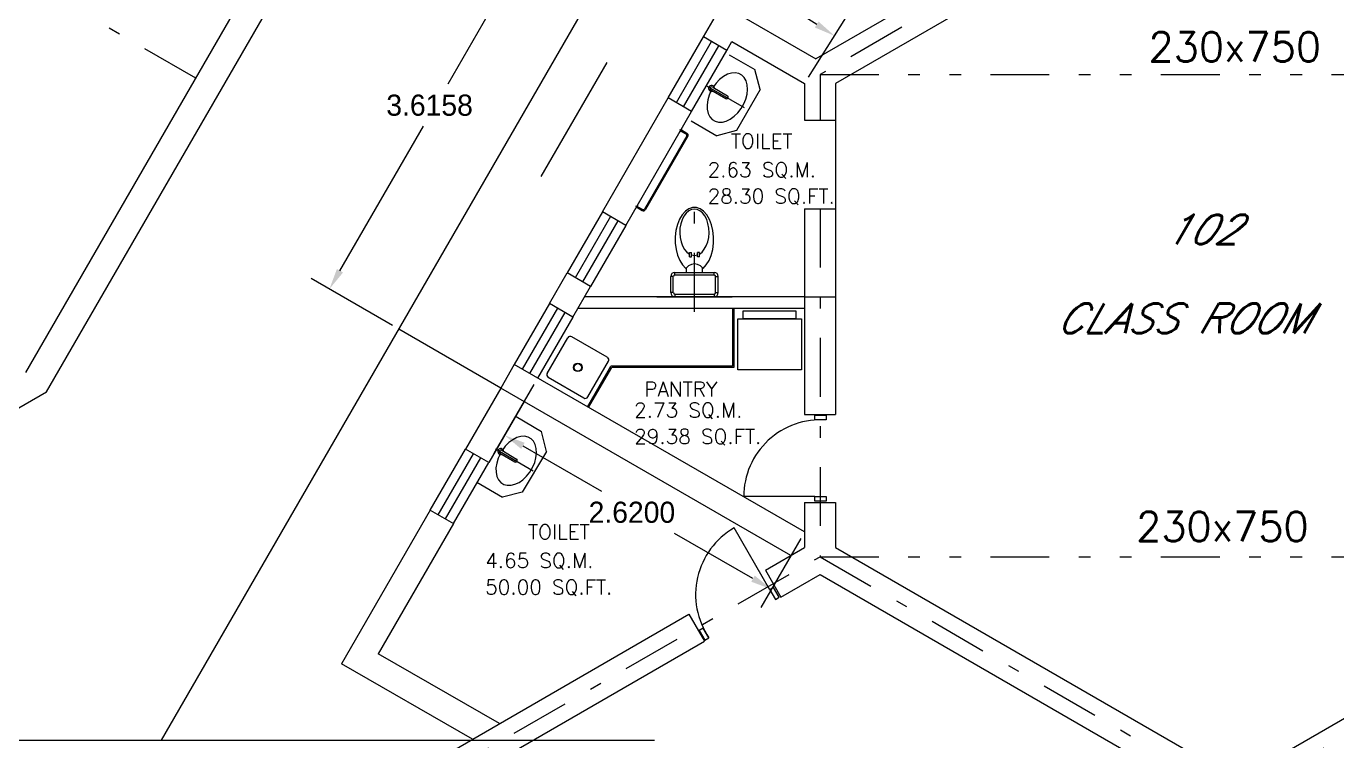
# Model space of a CAD drawing. Extents: x 8365 to 8547, y -347 to -272.
# Drawn here: x 8489.89 to 8501.04, y -339.25 to -333.17 of the extents above; entities that cross this region are included whole.
import ezdxf

# ---------------------------------------------------------------- set-up
doc = ezdxf.new("R2010")
doc.units = 0
doc.linetypes.add('DASHDOT', pattern=[1, 0.5, -0.25, 0, -0.25])
doc.linetypes.add('DIVIDE', pattern=[1.25, 0.5, -0.25, 0, -0.25, 0, -0.25])
doc.layers.get('0').update_dxf_attribs({"linetype": 'CONTINUOUS'})
doc.layers.get('DEFPOINTS').update_dxf_attribs({"linetype": 'CONTINUOUS'})
for name, color, linetype in [('1', 7, 'CONTINUOUS'), ('2', 7, 'CONTINUOUS'), ('26', 7, 'CONTINUOUS')]:
    doc.layers.add(name, color=color, linetype=linetype)
doc.styles.add('ROMANS', font='ROMANS')
doc.dimstyles.get("Standard").update_dxf_attribs({"dimtxt": 2.5, "dimasz": 2.5, "dimexe": 1.25, "dimexo": 0.625, "dimtad": 1, "dimcen": 2.5, "dimazin": 3, "dimtfac": 1, "dimtmove": 0, "dimatfit": 3})

# ---------------------------------------------------------------- blocks, each defined once
blk = doc.blocks.new('*D77')
at = {"color": 0, "linetype": 'CONTINUOUS'}
for p, q in [((8494.818, -332.583), (8494.125, -332.183)), ((8494.191, -332.429), (8493.481, -333.659)), ((8492.563, -335.248), (8493.273, -334.019)), ((8493.01, -335.714), (8492.317, -335.314))]:
    blk.add_line(p, q, dxfattribs=at)
for points in [[(8494.165, -332.414), (8494.217, -332.444), (8494.281, -332.273)], [(8492.537, -335.233), (8492.589, -335.263), (8492.473, -335.404)]]:
    blk.add_solid(points, dxfattribs=at)
at = {"layer": 'DEFPOINTS', "color": 0, "linetype": 'CONTINUOUS'}
for p in [(8494.872, -332.614), (8492.473, -335.404), (8493.064, -335.746)]:
    blk.add_point(p, dxfattribs=at)
at = {"color": 0, "linetype": 'CONTINUOUS'}
blk.add_text('3.6158', height=0.18, dxfattribs=at).set_placement((8492.957, -333.929))
blk = doc.blocks.new('*D78')
at = {"color": 0, "linetype": 'CONTINUOUS'}
for p, q in [((8494.213, -336.216), (8493.873, -336.804)), ((8494.119, -336.738), (8494.786, -337.123)), ((8496.076, -337.868), (8495.409, -337.483)), ((8496.482, -337.525), (8496.142, -338.114))]:
    blk.add_line(p, q, dxfattribs=at)
for points in [[(8494.134, -336.712), (8494.104, -336.764), (8493.963, -336.648)], [(8496.091, -337.842), (8496.061, -337.894), (8496.232, -337.958)]]:
    blk.add_solid(points, dxfattribs=at)
at = {"layer": 'DEFPOINTS', "color": 0, "linetype": 'CONTINUOUS'}
for p in [(8494.244, -336.161), (8496.513, -337.471), (8496.232, -337.958)]:
    blk.add_point(p, dxfattribs=at)
at = {"color": 0, "linetype": 'CONTINUOUS'}
blk.add_text('2.6200', height=0.18, dxfattribs=at).set_placement((8494.678, -337.393))
blk = doc.blocks.new('*D79')
at = {"color": 0, "linetype": 'CONTINUOUS'}
for p, q in [((8494.905, -332.561), (8495.225, -332.057)), ((8495.28, -332.306), (8495.665, -332.549)), ((8496.618, -333.153), (8496.233, -332.909)), ((8496.547, -333.601), (8496.866, -333.097))]:
    blk.add_line(p, q, dxfattribs=at)
for points in [[(8495.296, -332.28), (8495.264, -332.331), (8495.128, -332.209)], [(8496.634, -333.128), (8496.602, -333.178), (8496.77, -333.249)]]:
    blk.add_solid(points, dxfattribs=at)
at = {"layer": 'DEFPOINTS', "color": 0, "linetype": 'CONTINUOUS'}
for p in [(8494.872, -332.614), (8496.77, -333.249), (8496.513, -333.654)]:
    blk.add_point(p, dxfattribs=at)
at = {"color": 0, "linetype": 'CONTINUOUS'}
blk.add_text('1.9430', height=0.18, dxfattribs=at).set_placement((8495.544, -332.819))

msp = doc.modelspace()

# ---------------------------------------------------------------- linework, layer by layer
at = {"linetype": 'CONTINUOUS'}
for p, q in [((8493.93, -336.246), (8493.064, -335.746)), ((8486.993, -339.243), (8495.238, -339.243))]:
    msp.add_line(p, q, dxfattribs=at)
at = {"layer": '1', "color": 5, "linetype": 'DIVIDE'}
for p, q in [((8491.337, -333.61), (8484.377, -329.591)), ((8496.646, -333.578), (8503.752, -333.578)), ((8496.646, -337.681), (8503.752, -337.681))]:
    msp.add_line(p, q, dxfattribs=at)
at = {"layer": '1', "color": 1, "linetype": 'CONTINUOUS'}
for p, q in [((8489.891, -336.115), (8492.819, -331.044)), ((8490.068, -336.278), (8493.049, -331.115)), ((8495.355, -333.777), (8495.655, -333.258)), ((8495.424, -333.817), (8495.724, -333.298)), ((8495.485, -333.852), (8495.785, -333.333)), ((8495.554, -333.892), (8495.854, -333.373)), ((8495.874, -333.41), (8496.092, -333.536)), ((8496.138, -333.705), (8496.092, -333.536)), ((8495.718, -333.71), (8495.845, -333.783)), ((8495.733, -333.686), (8495.859, -333.759)), ((8496.138, -333.705), (8495.936, -334.054)), ((8495.456, -334.063), (8495.467, -334.043)), ((8495.456, -334.063), (8495.459, -334.064)), ((8495.459, -334.064), (8495.47, -334.044)), ((8495.462, -334.059), (8495.509, -334.086)), ((8495.467, -334.043), (8495.47, -334.044)), ((8495.467, -334.05), (8495.514, -334.077)), ((8495.549, -333.973), (8495.767, -334.099)), ((8495.936, -334.054), (8495.767, -334.099)), ((8495.512, -334.099), (8495.153, -334.723)), ((8495.521, -334.104), (8495.161, -334.728)), ((8494.795, -334.747), (8494.495, -335.267)), ((8495.093, -334.692), (8495.081, -334.712)), ((8495.081, -334.712), (8495.084, -334.714)), ((8495.095, -334.694), (8495.084, -334.714)), ((8495.087, -334.708), (8495.134, -334.735)), ((8495.092, -334.7), (8495.139, -334.727)), ((8495.093, -334.692), (8495.095, -334.694)), ((8494.864, -334.787), (8494.564, -335.307)), ((8494.925, -334.822), (8494.625, -335.342)), ((8494.994, -334.862), (8494.694, -335.382)), ((8495.536, -335.131), (8495.536, -335.092)), ((8495.536, -335.092), (8495.553, -335.092)), ((8495.536, -335.131), (8495.553, -335.131)), ((8495.553, -335.131), (8495.553, -335.092)), ((8495.604, -335.131), (8495.604, -335.092)), ((8495.62, -335.092), (8495.604, -335.092)), ((8495.62, -335.131), (8495.604, -335.131)), ((8495.62, -335.131), (8495.62, -335.092)), ((8495.376, -335.433), (8495.376, -335.298)), ((8495.398, -335.298), (8495.376, -335.298)), ((8495.398, -335.433), (8495.398, -335.298)), ((8495.412, -335.262), (8495.745, -335.262)), ((8495.412, -335.284), (8495.412, -335.262)), ((8495.412, -335.284), (8495.745, -335.284)), ((8495.511, -335.262), (8495.511, -335.22)), ((8495.646, -335.262), (8495.646, -335.222)), ((8495.745, -335.284), (8495.745, -335.262)), ((8495.758, -335.433), (8495.758, -335.298)), ((8495.758, -335.298), (8495.781, -335.298)), ((8495.781, -335.433), (8495.781, -335.298)), ((8494.345, -335.527), (8494.045, -336.046)), ((8495.398, -335.433), (8495.376, -335.433)), ((8495.412, -335.446), (8495.745, -335.446)), ((8495.412, -335.446), (8495.412, -335.469)), ((8495.412, -335.469), (8495.745, -335.469)), ((8495.745, -335.446), (8495.745, -335.469)), ((8495.758, -335.433), (8495.781, -335.433)), ((8494.414, -335.567), (8494.114, -336.086)), ((8494.475, -335.602), (8494.175, -336.121)), ((8495.903, -335.57), (8495.903, -336.06)), ((8495.913, -335.57), (8495.913, -336.07)), ((8494.544, -335.642), (8494.244, -336.161)), ((8494.325, -336.121), (8494.5, -335.818)), ((8494.837, -335.984), (8494.534, -335.809)), ((8494.669, -336.406), (8494.868, -336.06)), ((8494.671, -336.321), (8494.846, -336.018)), ((8494.677, -336.411), (8494.874, -336.07)), ((8495.903, -336.06), (8494.868, -336.06)), ((8495.913, -336.07), (8494.874, -336.07)), ((8494.637, -336.331), (8494.334, -336.156)), ((8486.716, -338.213), (8490.068, -336.278)), ((8494.061, -336.488), (8494.277, -336.617)), ((8494.32, -336.787), (8494.277, -336.617)), ((8493.33, -337.285), (8493.63, -336.765)), ((8493.399, -337.325), (8493.699, -336.805)), ((8493.46, -337.36), (8493.76, -336.84)), ((8493.924, -336.8), (8494.05, -336.875)), ((8493.939, -336.775), (8494.064, -336.85)), ((8494.32, -336.787), (8494.114, -337.132)), ((8493.529, -337.4), (8493.829, -336.88)), ((8493.727, -337.046), (8493.944, -337.175)), ((8494.114, -337.132), (8493.944, -337.175)), ((8493.33, -337.285), (8493.529, -337.4))]:
    msp.add_line(p, q, dxfattribs=at)
at = {"layer": '1', "color": 1, "linetype": 'DASHDOT'}
for p, q in [((8495.68, -333.674), (8496.001, -333.859)), ((8495.451, -334.047), (8495.511, -334.081)), ((8495.517, -334.102), (8495.157, -334.725)), ((8495.578, -335.597), (8495.578, -334.543)), ((8495.077, -334.696), (8495.137, -334.731)), ((8493.887, -336.763), (8494.205, -336.952))]:
    msp.add_line(p, q, dxfattribs=at)
at = {"layer": '1', "color": 1, "linetype": 'CONTINUOUS'}
for points in [[(8495.721, -333.712), (8495.703, -333.753), (8495.691, -333.795), (8495.686, -333.836), (8495.687, -333.874), (8495.695, -333.909), (8495.709, -333.938), (8495.729, -333.961), (8495.754, -333.976), (8495.783, -333.984), (8495.816, -333.983), (8495.849, -333.974), (8495.883, -333.957), (8495.916, -333.933), (8495.947, -333.903), (8495.974, -333.867), (8495.997, -333.828), (8496.014, -333.787), (8496.025, -333.746), (8496.029, -333.705), (8496.026, -333.667), (8496.017, -333.633), (8496.002, -333.605), (8495.981, -333.584), (8495.955, -333.57), (8495.925, -333.564), (8495.893, -333.566), (8495.859, -333.576), (8495.825, -333.595), (8495.792, -333.62), (8495.762, -333.651), (8495.736, -333.687)], [(8495.652, -335.228), (8495.679, -335.199), (8495.702, -335.162), (8495.721, -335.117), (8495.734, -335.067), (8495.741, -335.014), (8495.741, -334.96), (8495.735, -334.907), (8495.723, -334.856), (8495.706, -334.811), (8495.683, -334.772), (8495.656, -334.741), (8495.626, -334.72), (8495.595, -334.71), (8495.562, -334.709), (8495.531, -334.72), (8495.501, -334.741), (8495.474, -334.771), (8495.451, -334.81), (8495.433, -334.855), (8495.421, -334.905), (8495.415, -334.959), (8495.415, -335.013), (8495.422, -335.066), (8495.435, -335.116), (8495.453, -335.161), (8495.477, -335.198), (8495.504, -335.228)], [(8495.62, -335.106), (8495.643, -335.089), (8495.662, -335.065), (8495.679, -335.035), (8495.691, -335.001), (8495.699, -334.964), (8495.702, -334.925), (8495.7, -334.885), (8495.693, -334.847), (8495.682, -334.812), (8495.666, -334.782), (8495.647, -334.756), (8495.625, -334.738), (8495.602, -334.726), (8495.577, -334.723), (8495.552, -334.727), (8495.529, -334.739), (8495.507, -334.758), (8495.488, -334.783), (8495.473, -334.814), (8495.462, -334.849), (8495.455, -334.887), (8495.453, -334.927), (8495.457, -334.966), (8495.465, -335.003), (8495.477, -335.037), (8495.494, -335.066), (8495.514, -335.09), (8495.536, -335.107)], [(8495.652, -335.228), (8495.629, -335.207), (8495.604, -335.194), (8495.578, -335.189), (8495.552, -335.194), (8495.527, -335.207), (8495.504, -335.228)], [(8495.553, -335.114), (8495.578, -335.118), (8495.604, -335.114)], [(8493.927, -336.802), (8493.909, -336.842), (8493.896, -336.884), (8493.89, -336.925), (8493.891, -336.963), (8493.898, -336.998), (8493.912, -337.027), (8493.932, -337.05), (8493.956, -337.066), (8493.986, -337.074), (8494.018, -337.074), (8494.051, -337.065), (8494.086, -337.049), (8494.119, -337.026), (8494.15, -336.996), (8494.178, -336.961), (8494.201, -336.922), (8494.219, -336.881), (8494.23, -336.84), (8494.235, -336.799), (8494.233, -336.761), (8494.224, -336.727), (8494.209, -336.699), (8494.189, -336.677), (8494.163, -336.663), (8494.133, -336.656), (8494.101, -336.658), (8494.067, -336.668), (8494.032, -336.686), (8493.999, -336.71), (8493.969, -336.741), (8493.942, -336.777)]]:
    msp.add_lwpolyline(points, dxfattribs=at)
for points in [[(8495.991, -335.59), (8496.441, -335.59), (8496.441, -335.656), (8495.991, -335.656)], [(8495.946, -335.656), (8496.488, -335.656), (8496.488, -336.09), (8495.946, -336.09)]]:
    msp.add_lwpolyline(points, close=True, dxfattribs=at)
for radius in [0.0365, 0.032]:
    msp.add_circle((8494.586, -336.07), radius, dxfattribs=at)
for centre, radius, start, end in [((8495.723, -333.697), 0.0248, 4.6083, 295.3917), ((8495.725, -333.698), 0.0141, 59.9999, 240.0001), ((8495.852, -333.771), 0.0141, 239.9999, 60.0001), ((8495.504, -334.094), 0.02, 330.0243, 60.0243), ((8495.504, -334.094), 0.01, 330.0243, 60.0243), ((8495.144, -334.718), 0.02, 240.0243, 330.0243), ((8495.144, -334.718), 0.01, 240.0243, 330.0243), ((8495.412, -335.298), 0.036, 90, 180), ((8495.412, -335.298), 0.036, 90, 180), ((8495.412, -335.298), 0.0135, 90, 180), ((8495.745, -335.298), 0.036, 0, 90), ((8495.745, -335.298), 0.0135, 0, 90), ((8495.412, -335.433), 0.036, 180, 270), ((8495.412, -335.433), 0.0135, 180, 270), ((8495.745, -335.433), 0.036, 270, 0), ((8495.745, -335.433), 0.0135, 270, 0), ((8494.522, -335.831), 0.025, 60, 150), ((8494.512, -335.797), 0, 0, 90), ((8494.825, -336.006), 0.025, 330, 60), ((8494.347, -336.134), 0.025, 150, 240), ((8494.65, -336.309), 0.025, 240, 330), ((8496.651, -337.17), 0.654, 85.7909, 180), ((8493.93, -336.786), 0.0248, 3.7763, 294.5598), ((8493.932, -336.788), 0.0141, 59.168, 239.1681), ((8494.057, -336.862), 0.0141, 239.168, 59.1681), ((8496.242, -338.003), 0.654, 120, 214.2091)]:
    msp.add_arc(centre, radius, start, end, dxfattribs=at)
at = {"layer": '1', "color": 1, "linetype": 'DASHDOT'}
for centre, start, end in [((8495.504, -334.094), 330.0243, 60.0243), ((8495.144, -334.718), 240.0243, 330.0243)]:
    msp.add_arc(centre, 0.015, start, end, dxfattribs=at)
at = {"layer": '2', "color": 1, "linetype": 'CONTINUOUS'}
for p, q in [((8491.045, -339.243), (8494.872, -332.614)), ((8495.655, -333.258), (8495.813, -332.984)), ((8495.813, -332.984), (8496.611, -333.445)), ((8495.854, -333.373), (8495.655, -333.258)), ((8495.854, -333.373), (8495.897, -333.298)), ((8495.897, -333.298), (8496.513, -333.654)), ((8494.275, -334.447), (8494.835, -333.477)), ((8496.513, -333.654), (8496.513, -333.966)), ((8494.795, -334.747), (8495.355, -333.777)), ((8495.554, -333.892), (8495.355, -333.777)), ((8494.994, -334.862), (8495.554, -333.892)), ((8496.513, -333.966), (8496.778, -333.966)), ((8494.994, -334.862), (8494.795, -334.747)), ((8496.513, -334.72), (8496.778, -334.72)), ((8496.513, -334.72), (8496.513, -335.47)), ((8494.345, -335.527), (8494.495, -335.267)), ((8494.694, -335.382), (8494.495, -335.267)), ((8494.544, -335.642), (8494.694, -335.382)), ((8494.544, -335.642), (8494.345, -335.527)), ((8496.513, -335.47), (8494.643, -335.47)), ((8495.259, -335.47), (8495.898, -335.47)), ((8496.513, -335.47), (8496.513, -336.47)), ((8496.513, -335.47), (8496.778, -335.47)), ((8496.778, -335.47), (8496.778, -336.47)), ((8496.513, -335.57), (8494.585, -335.57)), ((8494.045, -336.046), (8493.93, -336.246)), ((8496.513, -337.471), (8494.045, -336.046)), ((8493.93, -336.246), (8493.63, -336.765)), ((8496.398, -337.671), (8493.93, -336.246)), ((8494.129, -336.361), (8493.829, -336.88)), ((8496.513, -336.47), (8496.778, -336.47)), ((8493.829, -336.88), (8493.63, -336.765)), ((8493.33, -337.285), (8492.575, -338.592)), ((8496.513, -337.22), (8496.778, -337.22)), ((8496.513, -337.22), (8496.513, -337.604)), ((8493.529, -337.4), (8492.889, -338.508)), ((8496.181, -337.796), (8496.513, -337.604)), ((8496.181, -337.796), (8496.513, -337.604)), ((8496.181, -337.796), (8496.313, -338.026)), ((8492.96, -339.656), (8495.531, -338.171)), ((8495.531, -338.171), (8495.664, -338.401)), ((8493.919, -339.102), (8492.889, -338.508)), ((8493.689, -339.235), (8492.575, -338.592))]:
    msp.add_line(p, q, dxfattribs=at)
for points in [[(8503.885, -333.501), (8500.199, -331.373), (8496.611, -333.445)], [(8503.62, -333.654), (8500.199, -331.679), (8496.778, -333.654), (8496.778, -335.47)], [(8500.199, -339.579), (8503.62, -337.604), (8503.62, -333.654)], [(8496.778, -337.22), (8496.778, -337.604), (8500.199, -339.579)], [(8496.313, -338.026), (8496.646, -337.834), (8500.066, -339.809), (8500.066, -343.759), (8496.646, -345.734)], [(8496.646, -345.734), (8493.225, -343.759), (8493.225, -339.809), (8495.664, -338.401)]]:
    msp.add_lwpolyline(points, dxfattribs=at)
at = {"layer": '2', "color": 1, "linetype": 'DASHDOT'}
for points in [[(8500.199, -339.732), (8503.752, -337.681), (8503.752, -333.578), (8500.199, -331.526), (8496.646, -333.578), (8496.646, -333.966)], [(8496.646, -334.72), (8496.646, -337.681)]]:
    msp.add_lwpolyline(points, dxfattribs=at)
msp.add_lwpolyline([(8493.092, -339.732), (8496.646, -337.681), (8500.199, -339.732), (8500.199, -343.835), (8496.646, -345.887), (8493.092, -343.835)], close=True, dxfattribs=at)
at = {"layer": '26', "color": 1, "linetype": 'CONTINUOUS'}
for p, q in [((8496.603, -337.17), (8495.997, -337.17)), ((8496.218, -337.962), (8495.915, -337.437))]:
    msp.add_line(p, q, dxfattribs=at)
for points in [[(8496.603, -336.516), (8496.603, -336.478), (8496.699, -336.478), (8496.699, -336.516)], [(8496.603, -337.208), (8496.603, -337.17), (8496.699, -337.17), (8496.699, -337.208)], [(8496.251, -337.943), (8496.218, -337.962), (8496.266, -338.045), (8496.299, -338.026)], [(8495.651, -338.289), (8495.618, -338.308), (8495.666, -338.391), (8495.699, -338.372)]]:
    msp.add_lwpolyline(points, close=True, dxfattribs=at)

# ---------------------------------------------------------------- texts
at = {"layer": '1', "color": 6, "linetype": 'CONTINUOUS', "style": 'ROMANS'}
for p in [(8499.44, -333.468), (8499.335, -337.549)]:
    msp.add_text('230x750', height=0.25, dxfattribs=at).set_placement(p)
at = {"layer": '1', "color": 1, "linetype": 'CONTINUOUS', "style": 'ROMANS'}
for s, p in [('TOILET', (8495.888, -334.207)), ('2.63 SQ.M.', (8495.69, -334.451)), ('28.30 SQ.FT.', (8495.69, -334.676)), ('PANTRY', (8495.151, -336.317)), ('2.73 SQ.M.', (8495.065, -336.496)), ('29.38 SQ.FT.', (8495.065, -336.721)), ('TOILET', (8494.162, -337.533)), ('4.65 SQ.M.', (8493.798, -337.777)), ('50.00 SQ.FT.', (8493.798, -338.002))]:
    msp.add_text(s, height=0.125, dxfattribs=at).set_placement(p)
at = {"layer": '1', "color": 7, "linetype": 'CONTINUOUS', "style": 'ROMANS', "oblique": 30}
for s, p in [('102', (8499.561, -335.021)), ('CLASS ROOM', (8498.652, -335.778))]:
    msp.add_text(s, height=0.25, dxfattribs=at).set_placement(p)

# ---------------------------------------------------------------- dimensions: what is measured, and where the dimension line sits
at = {"linetype": 'CONTINUOUS'}
for p1, p2, distance, picture, middle in [((8494.872, -332.614), (8496.513, -333.654), 0.479, '*D79', (8495.949, -332.729)), ((8494.872, -332.614), (8493.064, -335.746), -0.682, '*D77', (8493.377, -333.839)), ((8494.244, -336.161), (8496.513, -337.471), -0.562, '*D78', (8495.098, -337.303))]:
    dim = msp.add_aligned_dim(p1=p1, p2=p2, distance=distance, dimstyle='Standard', dxfattribs=at)
    dim.commit()
    dim.dimension.update_dxf_attribs({"geometry": picture, "text_midpoint": middle})

doc.saveas('drawing.dxf')
